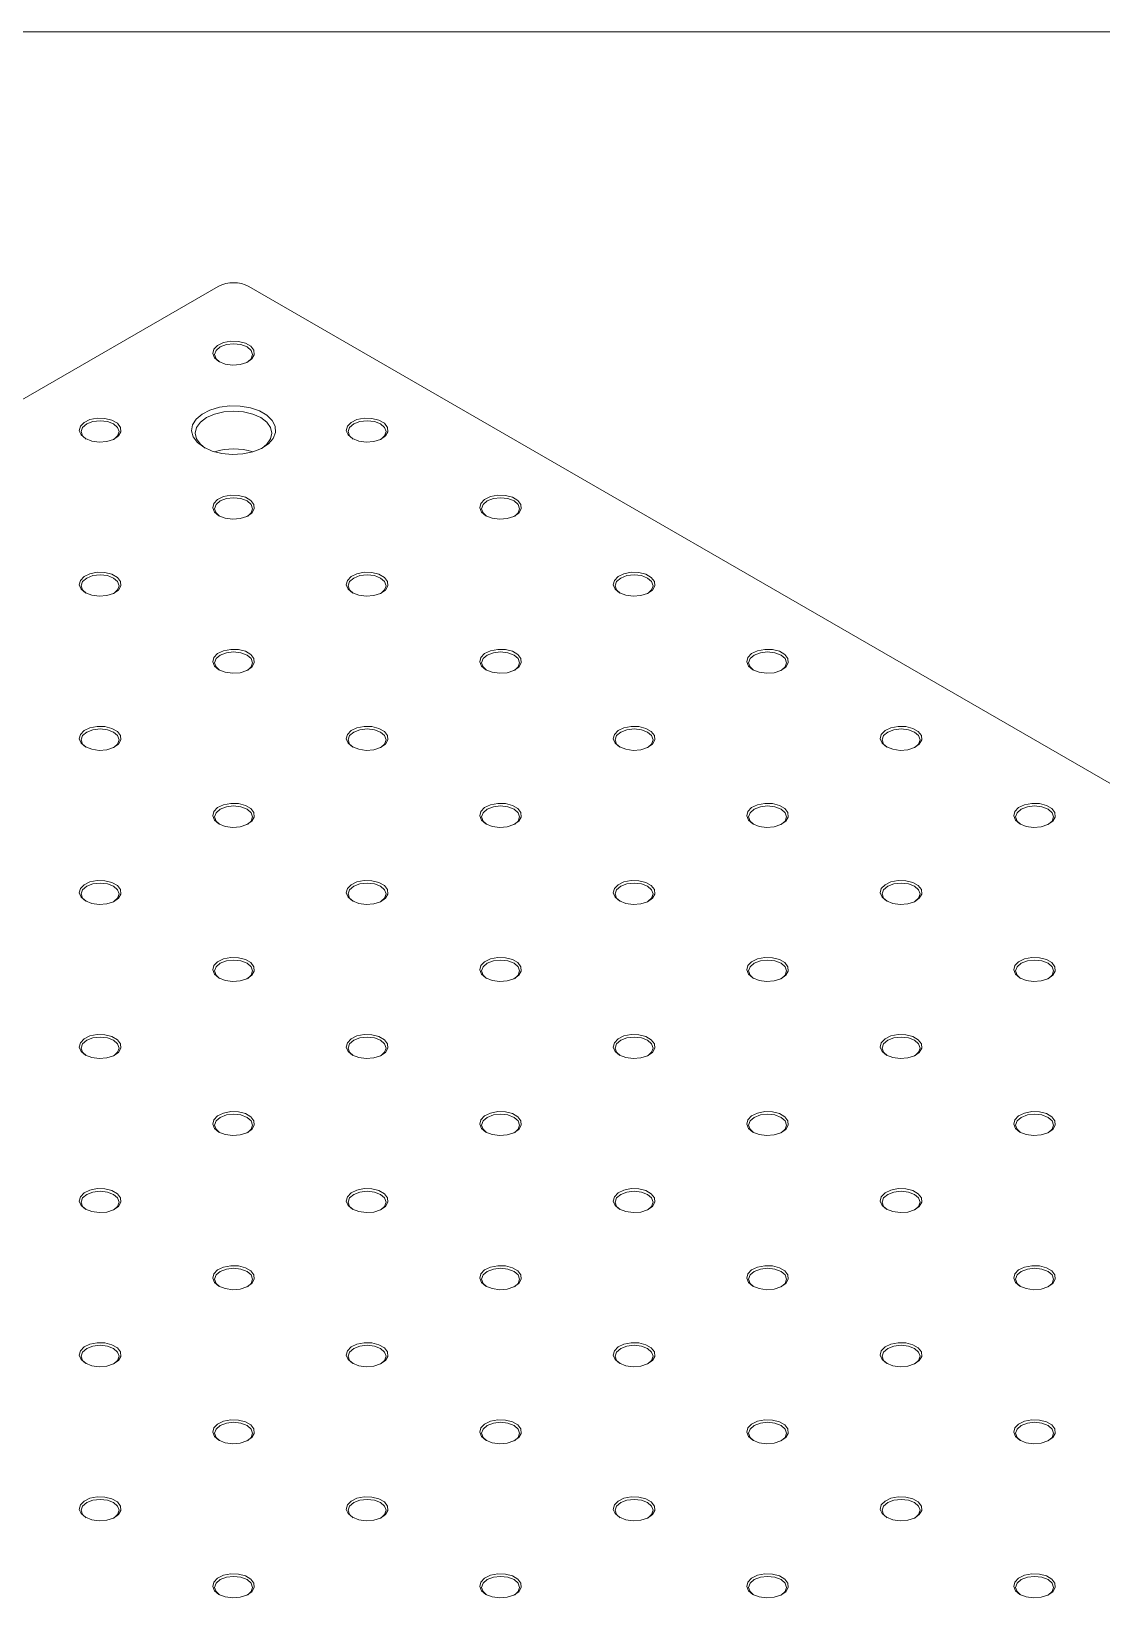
# Model space of a CAD drawing. Header units: inches. Extents: x 0.1 to 10.9, y 0 to 8.5.
# Drawn here: x 8.385 to 8.9, y 7.686 to 8.451 of the extents above; entities that cross this region are included whole.
import ezdxf

# ---------------------------------------------------------------- set-up
doc = ezdxf.new("R2010")
doc.units = ezdxf.units.IN
doc.header["$MEASUREMENT"] = 0

msp = doc.modelspace()

# ---------------------------------------------------------------- linework, layer by layer
at = {"color": 7, "linetype": 'Continuous', "lineweight": 18}
for p, q in [((0.06218, 8.45061), (10.94446, 8.45061)), ((8.47527, 8.32793), (7.33426, 7.66924)), ((10.78815, 7.00127), (8.49006, 8.32793))]:
    msp.add_line(p, q, dxfattribs=at)
at = {"color": 7, "linetype": 'Continuous', "lineweight": 18, "flags": 128}
for points in [[(8.47556, 8.29173), (8.47348, 8.29349), (8.47263, 8.29556), (8.47314, 8.29767), (8.47494, 8.29953), (8.47778, 8.3009), (8.48128, 8.30157), (8.48497, 8.30147), (8.48834, 8.30061), (8.49095, 8.29911), (8.49244, 8.29716), (8.49261, 8.29503), (8.49144, 8.29301), (8.48908, 8.29137), (8.48586, 8.29033), (8.4822, 8.29004), (8.47861, 8.29052), (8.47556, 8.29173)], [(8.48943, 8.29154), (8.49111, 8.29307), (8.4918, 8.29509), (8.49111, 8.29711), (8.48913, 8.29882), (8.48616, 8.29996), (8.48267, 8.30036), (8.47917, 8.29996), (8.4762, 8.29882), (8.47422, 8.29711), (8.47353, 8.29509), (8.47422, 8.29307), (8.4759, 8.29154)], [(8.46833, 8.25044), (8.46522, 8.25276), (8.4632, 8.25545), (8.4624, 8.25835), (8.46288, 8.26127), (8.4646, 8.26403), (8.46746, 8.26646), (8.47127, 8.2684), (8.4758, 8.26973), (8.48076, 8.27037), (8.48584, 8.27028), (8.49072, 8.26946), (8.49509, 8.26797), (8.49868, 8.26589), (8.50127, 8.26337), (8.50269, 8.26055), (8.50285, 8.25762), (8.50174, 8.25476), (8.49943, 8.25214), (8.49607, 8.24994), (8.49187, 8.24829), (8.48709, 8.2473), (8.48203, 8.24702), (8.47701, 8.24748), (8.47235, 8.24865), (8.46833, 8.25044)], [(8.41128, 8.25462), (8.40919, 8.25638), (8.40835, 8.25845), (8.40886, 8.26056), (8.41065, 8.26242), (8.41349, 8.26379), (8.417, 8.26446), (8.42068, 8.26436), (8.42406, 8.2635), (8.42667, 8.262), (8.42816, 8.26005), (8.42833, 8.25792), (8.42716, 8.2559), (8.4248, 8.25426), (8.42158, 8.25322), (8.41792, 8.25293), (8.41433, 8.25341), (8.41128, 8.25462)], [(8.42515, 8.25443), (8.42682, 8.25596), (8.42752, 8.25798), (8.42682, 8.26), (8.42484, 8.26171), (8.42188, 8.26285), (8.41838, 8.26325), (8.41489, 8.26285), (8.41192, 8.26171), (8.40994, 8.26), (8.40925, 8.25798), (8.40994, 8.25596), (8.41162, 8.25443)], [(8.49633, 8.25007), (8.49865, 8.25191), (8.50049, 8.25448), (8.50112, 8.25724), (8.50049, 8.25999), (8.49865, 8.26256), (8.49571, 8.26477), (8.49189, 8.26646), (8.48744, 8.26753), (8.48267, 8.26789), (8.47789, 8.26753), (8.47344, 8.26646), (8.46962, 8.26477), (8.46668, 8.26256), (8.46484, 8.25999), (8.46421, 8.25724), (8.46484, 8.25448), (8.46668, 8.25191), (8.469, 8.25007)], [(8.53984, 8.25462), (8.53776, 8.25638), (8.53691, 8.25845), (8.53742, 8.26056), (8.53922, 8.26242), (8.54206, 8.26379), (8.54556, 8.26446), (8.54925, 8.26436), (8.55262, 8.2635), (8.55524, 8.262), (8.55673, 8.26005), (8.5569, 8.25792), (8.55572, 8.2559), (8.55337, 8.25426), (8.55014, 8.25322), (8.54648, 8.25293), (8.54289, 8.25341), (8.53984, 8.25462)], [(8.55372, 8.25443), (8.55539, 8.25596), (8.55608, 8.25798), (8.55539, 8.26), (8.55341, 8.26171), (8.55044, 8.26285), (8.54695, 8.26325), (8.54345, 8.26285), (8.54049, 8.26171), (8.53851, 8.26), (8.53781, 8.25798), (8.53851, 8.25596), (8.54018, 8.25443)], [(8.47556, 8.21751), (8.47348, 8.21927), (8.47263, 8.22134), (8.47314, 8.22345), (8.47494, 8.22531), (8.47778, 8.22668), (8.48128, 8.22735), (8.48497, 8.22726), (8.48834, 8.22639), (8.49095, 8.22489), (8.49244, 8.22294), (8.49261, 8.22081), (8.49144, 8.21879), (8.48908, 8.21715), (8.48586, 8.21611), (8.4822, 8.21582), (8.47861, 8.21631), (8.47556, 8.21751)], [(8.48943, 8.21732), (8.49111, 8.21885), (8.4918, 8.22087), (8.49111, 8.22289), (8.48913, 8.2246), (8.48616, 8.22574), (8.48267, 8.22614), (8.47917, 8.22574), (8.4762, 8.2246), (8.47422, 8.22289), (8.47353, 8.22087), (8.47422, 8.21885), (8.4759, 8.21732)], [(8.60413, 8.21751), (8.60204, 8.21927), (8.6012, 8.22134), (8.60171, 8.22345), (8.6035, 8.22531), (8.60634, 8.22668), (8.60984, 8.22735), (8.61353, 8.22726), (8.61691, 8.22639), (8.61952, 8.22489), (8.62101, 8.22294), (8.62118, 8.22081), (8.62001, 8.21879), (8.61765, 8.21715), (8.61442, 8.21611), (8.61077, 8.21582), (8.60717, 8.21631), (8.60413, 8.21751)], [(8.618, 8.21732), (8.61967, 8.21885), (8.62037, 8.22087), (8.61967, 8.22289), (8.61769, 8.2246), (8.61473, 8.22574), (8.61123, 8.22614), (8.60773, 8.22574), (8.60477, 8.2246), (8.60279, 8.22289), (8.60209, 8.22087), (8.60279, 8.21885), (8.60446, 8.21732)], [(8.41128, 8.1804), (8.40919, 8.18216), (8.40835, 8.18423), (8.40886, 8.18634), (8.41065, 8.18821), (8.41349, 8.18957), (8.417, 8.19024), (8.42068, 8.19015), (8.42406, 8.18928), (8.42667, 8.18778), (8.42816, 8.18583), (8.42833, 8.1837), (8.42716, 8.18168), (8.4248, 8.18004), (8.42158, 8.179), (8.41792, 8.17871), (8.41433, 8.1792), (8.41128, 8.1804)], [(8.42515, 8.18022), (8.42682, 8.18174), (8.42752, 8.18376), (8.42682, 8.18578), (8.42484, 8.18749), (8.42188, 8.18863), (8.41838, 8.18903), (8.41489, 8.18863), (8.41192, 8.18749), (8.40994, 8.18578), (8.40925, 8.18376), (8.40994, 8.18174), (8.41162, 8.18022)], [(8.53984, 8.1804), (8.53776, 8.18216), (8.53691, 8.18423), (8.53742, 8.18634), (8.53922, 8.18821), (8.54206, 8.18957), (8.54556, 8.19024), (8.54925, 8.19015), (8.55262, 8.18928), (8.55524, 8.18778), (8.55673, 8.18583), (8.5569, 8.1837), (8.55572, 8.18168), (8.55337, 8.18004), (8.55014, 8.179), (8.54648, 8.17871), (8.54289, 8.1792), (8.53984, 8.1804)], [(8.55372, 8.18022), (8.55539, 8.18174), (8.55608, 8.18376), (8.55539, 8.18578), (8.55341, 8.18749), (8.55044, 8.18863), (8.54695, 8.18903), (8.54345, 8.18863), (8.54049, 8.18749), (8.53851, 8.18578), (8.53781, 8.18376), (8.53851, 8.18174), (8.54018, 8.18022)], [(8.66841, 8.1804), (8.66632, 8.18216), (8.66548, 8.18423), (8.66599, 8.18634), (8.66778, 8.18821), (8.67062, 8.18957), (8.67412, 8.19024), (8.67781, 8.19015), (8.68119, 8.18928), (8.6838, 8.18778), (8.68529, 8.18583), (8.68546, 8.1837), (8.68429, 8.18168), (8.68193, 8.18004), (8.67871, 8.179), (8.67505, 8.17871), (8.67146, 8.1792), (8.66841, 8.1804)], [(8.68228, 8.18022), (8.68395, 8.18174), (8.68465, 8.18376), (8.68395, 8.18578), (8.68197, 8.18749), (8.67901, 8.18863), (8.67551, 8.18903), (8.67202, 8.18863), (8.66905, 8.18749), (8.66707, 8.18578), (8.66638, 8.18376), (8.66707, 8.18174), (8.66875, 8.18022)], [(8.47556, 8.14329), (8.47348, 8.14505), (8.47263, 8.14712), (8.47314, 8.14923), (8.47494, 8.1511), (8.47778, 8.15246), (8.48128, 8.15313), (8.48497, 8.15304), (8.48834, 8.15218), (8.49095, 8.15067), (8.49244, 8.14872), (8.49261, 8.14659), (8.49144, 8.14457), (8.48908, 8.14293), (8.48586, 8.14189), (8.4822, 8.1416), (8.47861, 8.14209), (8.47556, 8.14329)], [(8.48943, 8.14311), (8.49111, 8.14463), (8.4918, 8.14665), (8.49111, 8.14867), (8.48913, 8.15038), (8.48616, 8.15152), (8.48267, 8.15192), (8.47917, 8.15152), (8.4762, 8.15038), (8.47422, 8.14867), (8.47353, 8.14665), (8.47422, 8.14463), (8.4759, 8.14311)], [(8.60413, 8.14329), (8.60204, 8.14505), (8.6012, 8.14712), (8.60171, 8.14923), (8.6035, 8.1511), (8.60634, 8.15246), (8.60984, 8.15313), (8.61353, 8.15304), (8.61691, 8.15218), (8.61952, 8.15067), (8.62101, 8.14872), (8.62118, 8.14659), (8.62001, 8.14457), (8.61765, 8.14293), (8.61442, 8.14189), (8.61077, 8.1416), (8.60717, 8.14209), (8.60413, 8.14329)], [(8.618, 8.14311), (8.61967, 8.14463), (8.62037, 8.14665), (8.61967, 8.14867), (8.61769, 8.15038), (8.61473, 8.15152), (8.61123, 8.15192), (8.60773, 8.15152), (8.60477, 8.15038), (8.60279, 8.14867), (8.60209, 8.14665), (8.60279, 8.14463), (8.60446, 8.14311)], [(8.73269, 8.14329), (8.73061, 8.14505), (8.72976, 8.14712), (8.73027, 8.14923), (8.73207, 8.1511), (8.73491, 8.15246), (8.73841, 8.15313), (8.7421, 8.15304), (8.74547, 8.15218), (8.74808, 8.15067), (8.74957, 8.14872), (8.74974, 8.14659), (8.74857, 8.14457), (8.74621, 8.14293), (8.74299, 8.14189), (8.73933, 8.1416), (8.73574, 8.14209), (8.73269, 8.14329)], [(8.74656, 8.14311), (8.74824, 8.14463), (8.74893, 8.14665), (8.74824, 8.14867), (8.74626, 8.15038), (8.74329, 8.15152), (8.7398, 8.15192), (8.7363, 8.15152), (8.73333, 8.15038), (8.73135, 8.14867), (8.73066, 8.14665), (8.73135, 8.14463), (8.73303, 8.14311)], [(8.41128, 8.10618), (8.40919, 8.10794), (8.40835, 8.11001), (8.40886, 8.11212), (8.41065, 8.11399), (8.41349, 8.11535), (8.417, 8.11603), (8.42068, 8.11593), (8.42406, 8.11507), (8.42667, 8.11356), (8.42816, 8.11161), (8.42833, 8.10948), (8.42716, 8.10746), (8.4248, 8.10582), (8.42158, 8.10478), (8.41792, 8.10449), (8.41433, 8.10498), (8.41128, 8.10618)], [(8.53984, 8.10618), (8.53776, 8.10794), (8.53691, 8.11001), (8.53742, 8.11212), (8.53922, 8.11399), (8.54206, 8.11535), (8.54556, 8.11603), (8.54925, 8.11593), (8.55262, 8.11507), (8.55524, 8.11356), (8.55673, 8.11161), (8.5569, 8.10948), (8.55572, 8.10746), (8.55337, 8.10582), (8.55014, 8.10478), (8.54648, 8.10449), (8.54289, 8.10498), (8.53984, 8.10618)], [(8.66841, 8.10618), (8.66632, 8.10794), (8.66548, 8.11001), (8.66599, 8.11212), (8.66778, 8.11399), (8.67062, 8.11535), (8.67412, 8.11603), (8.67781, 8.11593), (8.68119, 8.11507), (8.6838, 8.11356), (8.68529, 8.11161), (8.68546, 8.10948), (8.68429, 8.10746), (8.68193, 8.10582), (8.67871, 8.10478), (8.67505, 8.10449), (8.67146, 8.10498), (8.66841, 8.10618)], [(8.79697, 8.10618), (8.79489, 8.10794), (8.79404, 8.11001), (8.79455, 8.11212), (8.79635, 8.11399), (8.79919, 8.11535), (8.80269, 8.11603), (8.80638, 8.11593), (8.80975, 8.11507), (8.81237, 8.11356), (8.81386, 8.11161), (8.81403, 8.10948), (8.81285, 8.10746), (8.8105, 8.10582), (8.80727, 8.10478), (8.80361, 8.10449), (8.80002, 8.10498), (8.79697, 8.10618)], [(8.42515, 8.106), (8.42682, 8.10752), (8.42752, 8.10954), (8.42682, 8.11156), (8.42484, 8.11327), (8.42188, 8.11441), (8.41838, 8.11481), (8.41489, 8.11441), (8.41192, 8.11327), (8.40994, 8.11156), (8.40925, 8.10954), (8.40994, 8.10752), (8.41162, 8.106)], [(8.55372, 8.106), (8.55539, 8.10752), (8.55608, 8.10954), (8.55539, 8.11156), (8.55341, 8.11327), (8.55044, 8.11441), (8.54695, 8.11481), (8.54345, 8.11441), (8.54049, 8.11327), (8.53851, 8.11156), (8.53781, 8.10954), (8.53851, 8.10752), (8.54018, 8.106)], [(8.68228, 8.106), (8.68395, 8.10752), (8.68465, 8.10954), (8.68395, 8.11156), (8.68197, 8.11327), (8.67901, 8.11441), (8.67551, 8.11481), (8.67202, 8.11441), (8.66905, 8.11327), (8.66707, 8.11156), (8.66638, 8.10954), (8.66707, 8.10752), (8.66875, 8.106)], [(8.81085, 8.106), (8.81252, 8.10752), (8.81321, 8.10954), (8.81252, 8.11156), (8.81054, 8.11327), (8.80757, 8.11441), (8.80408, 8.11481), (8.80058, 8.11441), (8.79762, 8.11327), (8.79564, 8.11156), (8.79494, 8.10954), (8.79564, 8.10752), (8.79731, 8.106)], [(8.47556, 8.06907), (8.47348, 8.07083), (8.47263, 8.0729), (8.47314, 8.07502), (8.47494, 8.07688), (8.47778, 8.07824), (8.48128, 8.07892), (8.48497, 8.07882), (8.48834, 8.07796), (8.49095, 8.07645), (8.49244, 8.0745), (8.49261, 8.07237), (8.49144, 8.07035), (8.48908, 8.06871), (8.48586, 8.06767), (8.4822, 8.06738), (8.47861, 8.06787), (8.47556, 8.06907)], [(8.48943, 8.06889), (8.49111, 8.07041), (8.4918, 8.07243), (8.49111, 8.07445), (8.48913, 8.07616), (8.48616, 8.0773), (8.48267, 8.0777), (8.47917, 8.0773), (8.4762, 8.07616), (8.47422, 8.07445), (8.47353, 8.07243), (8.47422, 8.07041), (8.4759, 8.06889)], [(8.60413, 8.06907), (8.60204, 8.07083), (8.6012, 8.0729), (8.60171, 8.07502), (8.6035, 8.07688), (8.60634, 8.07824), (8.60984, 8.07892), (8.61353, 8.07882), (8.61691, 8.07796), (8.61952, 8.07645), (8.62101, 8.0745), (8.62118, 8.07237), (8.62001, 8.07035), (8.61765, 8.06871), (8.61442, 8.06767), (8.61077, 8.06738), (8.60717, 8.06787), (8.60413, 8.06907)], [(8.618, 8.06889), (8.61967, 8.07041), (8.62037, 8.07243), (8.61967, 8.07445), (8.61769, 8.07616), (8.61473, 8.0773), (8.61123, 8.0777), (8.60773, 8.0773), (8.60477, 8.07616), (8.60279, 8.07445), (8.60209, 8.07243), (8.60279, 8.07041), (8.60446, 8.06889)], [(8.73269, 8.06907), (8.73061, 8.07083), (8.72976, 8.0729), (8.73027, 8.07502), (8.73207, 8.07688), (8.73491, 8.07824), (8.73841, 8.07892), (8.7421, 8.07882), (8.74547, 8.07796), (8.74808, 8.07645), (8.74957, 8.0745), (8.74974, 8.07237), (8.74857, 8.07035), (8.74621, 8.06871), (8.74299, 8.06767), (8.73933, 8.06738), (8.73574, 8.06787), (8.73269, 8.06907)], [(8.74656, 8.06889), (8.74824, 8.07041), (8.74893, 8.07243), (8.74824, 8.07445), (8.74626, 8.07616), (8.74329, 8.0773), (8.7398, 8.0777), (8.7363, 8.0773), (8.73333, 8.07616), (8.73135, 8.07445), (8.73066, 8.07243), (8.73135, 8.07041), (8.73303, 8.06889)], [(8.86126, 8.06907), (8.85917, 8.07083), (8.85833, 8.0729), (8.85884, 8.07502), (8.86063, 8.07688), (8.86347, 8.07824), (8.86697, 8.07892), (8.87066, 8.07882), (8.87404, 8.07796), (8.87665, 8.07645), (8.87814, 8.0745), (8.87831, 8.07237), (8.87714, 8.07035), (8.87478, 8.06871), (8.87155, 8.06767), (8.8679, 8.06738), (8.8643, 8.06787), (8.86126, 8.06907)], [(8.87513, 8.06889), (8.8768, 8.07041), (8.8775, 8.07243), (8.8768, 8.07445), (8.87482, 8.07616), (8.87186, 8.0773), (8.86836, 8.0777), (8.86486, 8.0773), (8.8619, 8.07616), (8.85992, 8.07445), (8.85922, 8.07243), (8.85992, 8.07041), (8.86159, 8.06889)], [(8.41128, 8.03196), (8.40919, 8.03372), (8.40835, 8.0358), (8.40886, 8.03791), (8.41065, 8.03977), (8.41349, 8.04113), (8.417, 8.04181), (8.42068, 8.04171), (8.42406, 8.04085), (8.42667, 8.03934), (8.42816, 8.03739), (8.42833, 8.03526), (8.42716, 8.03324), (8.4248, 8.0316), (8.42158, 8.03056), (8.41792, 8.03027), (8.41433, 8.03076), (8.41128, 8.03196)], [(8.42515, 8.03178), (8.42682, 8.0333), (8.42752, 8.03532), (8.42682, 8.03734), (8.42484, 8.03905), (8.42188, 8.04019), (8.41838, 8.04059), (8.41489, 8.04019), (8.41192, 8.03905), (8.40994, 8.03734), (8.40925, 8.03532), (8.40994, 8.0333), (8.41162, 8.03178)], [(8.53984, 8.03196), (8.53776, 8.03372), (8.53691, 8.0358), (8.53742, 8.03791), (8.53922, 8.03977), (8.54206, 8.04113), (8.54556, 8.04181), (8.54925, 8.04171), (8.55262, 8.04085), (8.55524, 8.03934), (8.55673, 8.03739), (8.5569, 8.03526), (8.55572, 8.03324), (8.55337, 8.0316), (8.55014, 8.03056), (8.54648, 8.03027), (8.54289, 8.03076), (8.53984, 8.03196)], [(8.55372, 8.03178), (8.55539, 8.0333), (8.55608, 8.03532), (8.55539, 8.03734), (8.55341, 8.03905), (8.55044, 8.04019), (8.54695, 8.04059), (8.54345, 8.04019), (8.54049, 8.03905), (8.53851, 8.03734), (8.53781, 8.03532), (8.53851, 8.0333), (8.54018, 8.03178)], [(8.66841, 8.03196), (8.66632, 8.03372), (8.66548, 8.0358), (8.66599, 8.03791), (8.66778, 8.03977), (8.67062, 8.04113), (8.67412, 8.04181), (8.67781, 8.04171), (8.68119, 8.04085), (8.6838, 8.03934), (8.68529, 8.03739), (8.68546, 8.03526), (8.68429, 8.03324), (8.68193, 8.0316), (8.67871, 8.03056), (8.67505, 8.03027), (8.67146, 8.03076), (8.66841, 8.03196)], [(8.68228, 8.03178), (8.68395, 8.0333), (8.68465, 8.03532), (8.68395, 8.03734), (8.68197, 8.03905), (8.67901, 8.04019), (8.67551, 8.04059), (8.67202, 8.04019), (8.66905, 8.03905), (8.66707, 8.03734), (8.66638, 8.03532), (8.66707, 8.0333), (8.66875, 8.03178)], [(8.79697, 8.03196), (8.79489, 8.03372), (8.79404, 8.0358), (8.79455, 8.03791), (8.79635, 8.03977), (8.79919, 8.04113), (8.80269, 8.04181), (8.80638, 8.04171), (8.80975, 8.04085), (8.81237, 8.03934), (8.81386, 8.03739), (8.81403, 8.03526), (8.81285, 8.03324), (8.8105, 8.0316), (8.80727, 8.03056), (8.80361, 8.03027), (8.80002, 8.03076), (8.79697, 8.03196)], [(8.81085, 8.03178), (8.81252, 8.0333), (8.81321, 8.03532), (8.81252, 8.03734), (8.81054, 8.03905), (8.80757, 8.04019), (8.80408, 8.04059), (8.80058, 8.04019), (8.79762, 8.03905), (8.79564, 8.03734), (8.79494, 8.03532), (8.79564, 8.0333), (8.79731, 8.03178)], [(8.47556, 7.99485), (8.47348, 7.99661), (8.47263, 7.99869), (8.47314, 8.0008), (8.47494, 8.00266), (8.47778, 8.00402), (8.48128, 8.0047), (8.48497, 8.0046), (8.48834, 8.00374), (8.49095, 8.00223), (8.49244, 8.00028), (8.49261, 7.99815), (8.49144, 7.99613), (8.48908, 7.99449), (8.48586, 7.99345), (8.4822, 7.99316), (8.47861, 7.99365), (8.47556, 7.99485)], [(8.48943, 7.99467), (8.49111, 7.99619), (8.4918, 7.99821), (8.49111, 8.00023), (8.48913, 8.00194), (8.48616, 8.00308), (8.48267, 8.00349), (8.47917, 8.00308), (8.4762, 8.00194), (8.47422, 8.00023), (8.47353, 7.99821), (8.47422, 7.99619), (8.4759, 7.99467)], [(8.60413, 7.99485), (8.60204, 7.99661), (8.6012, 7.99869), (8.60171, 8.0008), (8.6035, 8.00266), (8.60634, 8.00402), (8.60984, 8.0047), (8.61353, 8.0046), (8.61691, 8.00374), (8.61952, 8.00223), (8.62101, 8.00028), (8.62118, 7.99815), (8.62001, 7.99613), (8.61765, 7.99449), (8.61442, 7.99345), (8.61077, 7.99316), (8.60717, 7.99365), (8.60413, 7.99485)], [(8.618, 7.99467), (8.61967, 7.99619), (8.62037, 7.99821), (8.61967, 8.00023), (8.61769, 8.00194), (8.61473, 8.00308), (8.61123, 8.00349), (8.60773, 8.00308), (8.60477, 8.00194), (8.60279, 8.00023), (8.60209, 7.99821), (8.60279, 7.99619), (8.60446, 7.99467)], [(8.73269, 7.99485), (8.73061, 7.99661), (8.72976, 7.99869), (8.73027, 8.0008), (8.73207, 8.00266), (8.73491, 8.00402), (8.73841, 8.0047), (8.7421, 8.0046), (8.74547, 8.00374), (8.74808, 8.00223), (8.74957, 8.00028), (8.74974, 7.99815), (8.74857, 7.99613), (8.74621, 7.99449), (8.74299, 7.99345), (8.73933, 7.99316), (8.73574, 7.99365), (8.73269, 7.99485)], [(8.74656, 7.99467), (8.74824, 7.99619), (8.74893, 7.99821), (8.74824, 8.00023), (8.74626, 8.00194), (8.74329, 8.00308), (8.7398, 8.00349), (8.7363, 8.00308), (8.73333, 8.00194), (8.73135, 8.00023), (8.73066, 7.99821), (8.73135, 7.99619), (8.73303, 7.99467)], [(8.86126, 7.99485), (8.85917, 7.99661), (8.85833, 7.99869), (8.85884, 8.0008), (8.86063, 8.00266), (8.86347, 8.00402), (8.86697, 8.0047), (8.87066, 8.0046), (8.87404, 8.00374), (8.87665, 8.00223), (8.87814, 8.00028), (8.87831, 7.99815), (8.87714, 7.99613), (8.87478, 7.99449), (8.87155, 7.99345), (8.8679, 7.99316), (8.8643, 7.99365), (8.86126, 7.99485)], [(8.87513, 7.99467), (8.8768, 7.99619), (8.8775, 7.99821), (8.8768, 8.00023), (8.87482, 8.00194), (8.87186, 8.00308), (8.86836, 8.00349), (8.86486, 8.00308), (8.8619, 8.00194), (8.85992, 8.00023), (8.85922, 7.99821), (8.85992, 7.99619), (8.86159, 7.99467)], [(8.41128, 7.95774), (8.40919, 7.9595), (8.40835, 7.96158), (8.40886, 7.96369), (8.41065, 7.96555), (8.41349, 7.96691), (8.417, 7.96759), (8.42068, 7.96749), (8.42406, 7.96663), (8.42667, 7.96512), (8.42816, 7.96317), (8.42833, 7.96104), (8.42716, 7.95902), (8.4248, 7.95738), (8.42158, 7.95635), (8.41792, 7.95605), (8.41433, 7.95654), (8.41128, 7.95774)], [(8.42515, 7.95756), (8.42682, 7.95908), (8.42752, 7.9611), (8.42682, 7.96312), (8.42484, 7.96483), (8.42188, 7.96597), (8.41838, 7.96638), (8.41489, 7.96597), (8.41192, 7.96483), (8.40994, 7.96312), (8.40925, 7.9611), (8.40994, 7.95908), (8.41162, 7.95756)], [(8.53984, 7.95774), (8.53776, 7.9595), (8.53691, 7.96158), (8.53742, 7.96369), (8.53922, 7.96555), (8.54206, 7.96691), (8.54556, 7.96759), (8.54925, 7.96749), (8.55262, 7.96663), (8.55524, 7.96512), (8.55673, 7.96317), (8.5569, 7.96104), (8.55572, 7.95902), (8.55337, 7.95738), (8.55014, 7.95635), (8.54648, 7.95605), (8.54289, 7.95654), (8.53984, 7.95774)], [(8.55372, 7.95756), (8.55539, 7.95908), (8.55608, 7.9611), (8.55539, 7.96312), (8.55341, 7.96483), (8.55044, 7.96597), (8.54695, 7.96638), (8.54345, 7.96597), (8.54049, 7.96483), (8.53851, 7.96312), (8.53781, 7.9611), (8.53851, 7.95908), (8.54018, 7.95756)], [(8.66841, 7.95774), (8.66632, 7.9595), (8.66548, 7.96158), (8.66599, 7.96369), (8.66778, 7.96555), (8.67062, 7.96691), (8.67412, 7.96759), (8.67781, 7.96749), (8.68119, 7.96663), (8.6838, 7.96512), (8.68529, 7.96317), (8.68546, 7.96104), (8.68429, 7.95902), (8.68193, 7.95738), (8.67871, 7.95635), (8.67505, 7.95605), (8.67146, 7.95654), (8.66841, 7.95774)], [(8.68228, 7.95756), (8.68395, 7.95908), (8.68465, 7.9611), (8.68395, 7.96312), (8.68197, 7.96483), (8.67901, 7.96597), (8.67551, 7.96638), (8.67202, 7.96597), (8.66905, 7.96483), (8.66707, 7.96312), (8.66638, 7.9611), (8.66707, 7.95908), (8.66875, 7.95756)], [(8.79697, 7.95774), (8.79489, 7.9595), (8.79404, 7.96158), (8.79455, 7.96369), (8.79635, 7.96555), (8.79919, 7.96691), (8.80269, 7.96759), (8.80638, 7.96749), (8.80975, 7.96663), (8.81237, 7.96512), (8.81386, 7.96317), (8.81403, 7.96104), (8.81285, 7.95902), (8.8105, 7.95738), (8.80727, 7.95635), (8.80361, 7.95605), (8.80002, 7.95654), (8.79697, 7.95774)], [(8.81085, 7.95756), (8.81252, 7.95908), (8.81321, 7.9611), (8.81252, 7.96312), (8.81054, 7.96483), (8.80757, 7.96597), (8.80408, 7.96638), (8.80058, 7.96597), (8.79762, 7.96483), (8.79564, 7.96312), (8.79494, 7.9611), (8.79564, 7.95908), (8.79731, 7.95756)], [(8.47556, 7.92063), (8.47348, 7.92239), (8.47263, 7.92447), (8.47314, 7.92658), (8.47494, 7.92844), (8.47778, 7.9298), (8.48128, 7.93048), (8.48497, 7.93038), (8.48834, 7.92952), (8.49095, 7.92801), (8.49244, 7.92606), (8.49261, 7.92393), (8.49144, 7.92191), (8.48908, 7.92027), (8.48586, 7.91924), (8.4822, 7.91894), (8.47861, 7.91943), (8.47556, 7.92063)], [(8.48943, 7.92045), (8.49111, 7.92197), (8.4918, 7.92399), (8.49111, 7.92601), (8.48913, 7.92772), (8.48616, 7.92887), (8.48267, 7.92927), (8.47917, 7.92887), (8.4762, 7.92772), (8.47422, 7.92601), (8.47353, 7.92399), (8.47422, 7.92197), (8.4759, 7.92045)], [(8.60413, 7.92063), (8.60204, 7.92239), (8.6012, 7.92447), (8.60171, 7.92658), (8.6035, 7.92844), (8.60634, 7.9298), (8.60984, 7.93048), (8.61353, 7.93038), (8.61691, 7.92952), (8.61952, 7.92801), (8.62101, 7.92606), (8.62118, 7.92393), (8.62001, 7.92191), (8.61765, 7.92027), (8.61442, 7.91924), (8.61077, 7.91894), (8.60717, 7.91943), (8.60413, 7.92063)], [(8.618, 7.92045), (8.61967, 7.92197), (8.62037, 7.92399), (8.61967, 7.92601), (8.61769, 7.92772), (8.61473, 7.92887), (8.61123, 7.92927), (8.60773, 7.92887), (8.60477, 7.92772), (8.60279, 7.92601), (8.60209, 7.92399), (8.60279, 7.92197), (8.60446, 7.92045)], [(8.73269, 7.92063), (8.73061, 7.92239), (8.72976, 7.92447), (8.73027, 7.92658), (8.73207, 7.92844), (8.73491, 7.9298), (8.73841, 7.93048), (8.7421, 7.93038), (8.74547, 7.92952), (8.74808, 7.92801), (8.74957, 7.92606), (8.74974, 7.92393), (8.74857, 7.92191), (8.74621, 7.92027), (8.74299, 7.91924), (8.73933, 7.91894), (8.73574, 7.91943), (8.73269, 7.92063)], [(8.74656, 7.92045), (8.74824, 7.92197), (8.74893, 7.92399), (8.74824, 7.92601), (8.74626, 7.92772), (8.74329, 7.92887), (8.7398, 7.92927), (8.7363, 7.92887), (8.73333, 7.92772), (8.73135, 7.92601), (8.73066, 7.92399), (8.73135, 7.92197), (8.73303, 7.92045)], [(8.86126, 7.92063), (8.85917, 7.92239), (8.85833, 7.92447), (8.85884, 7.92658), (8.86063, 7.92844), (8.86347, 7.9298), (8.86697, 7.93048), (8.87066, 7.93038), (8.87404, 7.92952), (8.87665, 7.92801), (8.87814, 7.92606), (8.87831, 7.92393), (8.87714, 7.92191), (8.87478, 7.92027), (8.87155, 7.91924), (8.8679, 7.91894), (8.8643, 7.91943), (8.86126, 7.92063)], [(8.87513, 7.92045), (8.8768, 7.92197), (8.8775, 7.92399), (8.8768, 7.92601), (8.87482, 7.92772), (8.87186, 7.92887), (8.86836, 7.92927), (8.86486, 7.92887), (8.8619, 7.92772), (8.85992, 7.92601), (8.85922, 7.92399), (8.85992, 7.92197), (8.86159, 7.92045)], [(8.41128, 7.88352), (8.40919, 7.88528), (8.40835, 7.88736), (8.40886, 7.88947), (8.41065, 7.89133), (8.41349, 7.89269), (8.417, 7.89337), (8.42068, 7.89327), (8.42406, 7.89241), (8.42667, 7.8909), (8.42816, 7.88895), (8.42833, 7.88682), (8.42716, 7.8848), (8.4248, 7.88316), (8.42158, 7.88213), (8.41792, 7.88183), (8.41433, 7.88232), (8.41128, 7.88352)], [(8.42515, 7.88334), (8.42682, 7.88486), (8.42752, 7.88688), (8.42682, 7.8889), (8.42484, 7.89061), (8.42188, 7.89176), (8.41838, 7.89216), (8.41489, 7.89176), (8.41192, 7.89061), (8.40994, 7.8889), (8.40925, 7.88688), (8.40994, 7.88486), (8.41162, 7.88334)], [(8.53984, 7.88352), (8.53776, 7.88528), (8.53691, 7.88736), (8.53742, 7.88947), (8.53922, 7.89133), (8.54206, 7.89269), (8.54556, 7.89337), (8.54925, 7.89327), (8.55262, 7.89241), (8.55524, 7.8909), (8.55673, 7.88895), (8.5569, 7.88682), (8.55572, 7.8848), (8.55337, 7.88316), (8.55014, 7.88213), (8.54648, 7.88183), (8.54289, 7.88232), (8.53984, 7.88352)], [(8.55372, 7.88334), (8.55539, 7.88486), (8.55608, 7.88688), (8.55539, 7.8889), (8.55341, 7.89061), (8.55044, 7.89176), (8.54695, 7.89216), (8.54345, 7.89176), (8.54049, 7.89061), (8.53851, 7.8889), (8.53781, 7.88688), (8.53851, 7.88486), (8.54018, 7.88334)], [(8.66841, 7.88352), (8.66632, 7.88528), (8.66548, 7.88736), (8.66599, 7.88947), (8.66778, 7.89133), (8.67062, 7.89269), (8.67412, 7.89337), (8.67781, 7.89327), (8.68119, 7.89241), (8.6838, 7.8909), (8.68529, 7.88895), (8.68546, 7.88682), (8.68429, 7.8848), (8.68193, 7.88316), (8.67871, 7.88213), (8.67505, 7.88183), (8.67146, 7.88232), (8.66841, 7.88352)], [(8.68228, 7.88334), (8.68395, 7.88486), (8.68465, 7.88688), (8.68395, 7.8889), (8.68197, 7.89061), (8.67901, 7.89176), (8.67551, 7.89216), (8.67202, 7.89176), (8.66905, 7.89061), (8.66707, 7.8889), (8.66638, 7.88688), (8.66707, 7.88486), (8.66875, 7.88334)], [(8.79697, 7.88352), (8.79489, 7.88528), (8.79404, 7.88736), (8.79455, 7.88947), (8.79635, 7.89133), (8.79919, 7.89269), (8.80269, 7.89337), (8.80638, 7.89327), (8.80975, 7.89241), (8.81237, 7.8909), (8.81386, 7.88895), (8.81403, 7.88682), (8.81285, 7.8848), (8.8105, 7.88316), (8.80727, 7.88213), (8.80361, 7.88183), (8.80002, 7.88232), (8.79697, 7.88352)], [(8.81085, 7.88334), (8.81252, 7.88486), (8.81321, 7.88688), (8.81252, 7.8889), (8.81054, 7.89061), (8.80757, 7.89176), (8.80408, 7.89216), (8.80058, 7.89176), (8.79762, 7.89061), (8.79564, 7.8889), (8.79494, 7.88688), (8.79564, 7.88486), (8.79731, 7.88334)], [(8.47556, 7.84641), (8.47348, 7.84817), (8.47263, 7.85025), (8.47314, 7.85236), (8.47494, 7.85422), (8.47778, 7.85558), (8.48128, 7.85626), (8.48497, 7.85616), (8.48834, 7.8553), (8.49095, 7.85379), (8.49244, 7.85184), (8.49261, 7.84971), (8.49144, 7.84769), (8.48908, 7.84605), (8.48586, 7.84502), (8.4822, 7.84472), (8.47861, 7.84521), (8.47556, 7.84641)], [(8.60413, 7.84641), (8.60204, 7.84817), (8.6012, 7.85025), (8.60171, 7.85236), (8.6035, 7.85422), (8.60634, 7.85558), (8.60984, 7.85626), (8.61353, 7.85616), (8.61691, 7.8553), (8.61952, 7.85379), (8.62101, 7.85184), (8.62118, 7.84971), (8.62001, 7.84769), (8.61765, 7.84605), (8.61442, 7.84502), (8.61077, 7.84472), (8.60717, 7.84521), (8.60413, 7.84641)], [(8.73269, 7.84641), (8.73061, 7.84817), (8.72976, 7.85025), (8.73027, 7.85236), (8.73207, 7.85422), (8.73491, 7.85558), (8.73841, 7.85626), (8.7421, 7.85616), (8.74547, 7.8553), (8.74808, 7.85379), (8.74957, 7.85184), (8.74974, 7.84971), (8.74857, 7.84769), (8.74621, 7.84605), (8.74299, 7.84502), (8.73933, 7.84472), (8.73574, 7.84521), (8.73269, 7.84641)], [(8.86126, 7.84641), (8.85917, 7.84817), (8.85833, 7.85025), (8.85884, 7.85236), (8.86063, 7.85422), (8.86347, 7.85558), (8.86697, 7.85626), (8.87066, 7.85616), (8.87404, 7.8553), (8.87665, 7.85379), (8.87814, 7.85184), (8.87831, 7.84971), (8.87714, 7.84769), (8.87478, 7.84605), (8.87155, 7.84502), (8.8679, 7.84472), (8.8643, 7.84521), (8.86126, 7.84641)], [(8.48943, 7.84623), (8.49111, 7.84775), (8.4918, 7.84977), (8.49111, 7.85179), (8.48913, 7.8535), (8.48616, 7.85465), (8.48267, 7.85505), (8.47917, 7.85465), (8.4762, 7.8535), (8.47422, 7.85179), (8.47353, 7.84977), (8.47422, 7.84775), (8.4759, 7.84623)], [(8.618, 7.84623), (8.61967, 7.84775), (8.62037, 7.84977), (8.61967, 7.85179), (8.61769, 7.8535), (8.61473, 7.85465), (8.61123, 7.85505), (8.60773, 7.85465), (8.60477, 7.8535), (8.60279, 7.85179), (8.60209, 7.84977), (8.60279, 7.84775), (8.60446, 7.84623)], [(8.74656, 7.84623), (8.74824, 7.84775), (8.74893, 7.84977), (8.74824, 7.85179), (8.74626, 7.8535), (8.74329, 7.85465), (8.7398, 7.85505), (8.7363, 7.85465), (8.73333, 7.8535), (8.73135, 7.85179), (8.73066, 7.84977), (8.73135, 7.84775), (8.73303, 7.84623)], [(8.87513, 7.84623), (8.8768, 7.84775), (8.8775, 7.84977), (8.8768, 7.85179), (8.87482, 7.8535), (8.87186, 7.85465), (8.86836, 7.85505), (8.86486, 7.85465), (8.8619, 7.8535), (8.85992, 7.85179), (8.85922, 7.84977), (8.85992, 7.84775), (8.86159, 7.84623)], [(8.41128, 7.80931), (8.40919, 7.81106), (8.40835, 7.81314), (8.40886, 7.81525), (8.41065, 7.81711), (8.41349, 7.81847), (8.417, 7.81915), (8.42068, 7.81905), (8.42406, 7.81819), (8.42667, 7.81668), (8.42816, 7.81473), (8.42833, 7.8126), (8.42716, 7.81058), (8.4248, 7.80894), (8.42158, 7.80791), (8.41792, 7.80761), (8.41433, 7.8081), (8.41128, 7.80931)], [(8.42515, 7.80912), (8.42682, 7.81065), (8.42752, 7.81266), (8.42682, 7.81468), (8.42484, 7.81639), (8.42188, 7.81754), (8.41838, 7.81794), (8.41489, 7.81754), (8.41192, 7.81639), (8.40994, 7.81468), (8.40925, 7.81266), (8.40994, 7.81065), (8.41162, 7.80912)], [(8.53984, 7.80931), (8.53776, 7.81106), (8.53691, 7.81314), (8.53742, 7.81525), (8.53922, 7.81711), (8.54206, 7.81847), (8.54556, 7.81915), (8.54925, 7.81905), (8.55262, 7.81819), (8.55524, 7.81668), (8.55673, 7.81473), (8.5569, 7.8126), (8.55572, 7.81058), (8.55337, 7.80894), (8.55014, 7.80791), (8.54648, 7.80761), (8.54289, 7.8081), (8.53984, 7.80931)], [(8.55372, 7.80912), (8.55539, 7.81065), (8.55608, 7.81266), (8.55539, 7.81468), (8.55341, 7.81639), (8.55044, 7.81754), (8.54695, 7.81794), (8.54345, 7.81754), (8.54049, 7.81639), (8.53851, 7.81468), (8.53781, 7.81266), (8.53851, 7.81065), (8.54018, 7.80912)], [(8.66841, 7.80931), (8.66632, 7.81106), (8.66548, 7.81314), (8.66599, 7.81525), (8.66778, 7.81711), (8.67062, 7.81847), (8.67412, 7.81915), (8.67781, 7.81905), (8.68119, 7.81819), (8.6838, 7.81668), (8.68529, 7.81473), (8.68546, 7.8126), (8.68429, 7.81058), (8.68193, 7.80894), (8.67871, 7.80791), (8.67505, 7.80761), (8.67146, 7.8081), (8.66841, 7.80931)], [(8.68228, 7.80912), (8.68395, 7.81065), (8.68465, 7.81266), (8.68395, 7.81468), (8.68197, 7.81639), (8.67901, 7.81754), (8.67551, 7.81794), (8.67202, 7.81754), (8.66905, 7.81639), (8.66707, 7.81468), (8.66638, 7.81266), (8.66707, 7.81065), (8.66875, 7.80912)], [(8.79697, 7.80931), (8.79489, 7.81106), (8.79404, 7.81314), (8.79455, 7.81525), (8.79635, 7.81711), (8.79919, 7.81847), (8.80269, 7.81915), (8.80638, 7.81905), (8.80975, 7.81819), (8.81237, 7.81668), (8.81386, 7.81473), (8.81403, 7.8126), (8.81285, 7.81058), (8.8105, 7.80894), (8.80727, 7.80791), (8.80361, 7.80761), (8.80002, 7.8081), (8.79697, 7.80931)], [(8.81085, 7.80912), (8.81252, 7.81065), (8.81321, 7.81266), (8.81252, 7.81468), (8.81054, 7.81639), (8.80757, 7.81754), (8.80408, 7.81794), (8.80058, 7.81754), (8.79762, 7.81639), (8.79564, 7.81468), (8.79494, 7.81266), (8.79564, 7.81065), (8.79731, 7.80912)], [(8.47556, 7.7722), (8.47348, 7.77395), (8.47263, 7.77603), (8.47314, 7.77814), (8.47494, 7.78), (8.47778, 7.78136), (8.48128, 7.78204), (8.48497, 7.78194), (8.48834, 7.78108), (8.49095, 7.77957), (8.49244, 7.77762), (8.49261, 7.7755), (8.49144, 7.77347), (8.48908, 7.77184), (8.48586, 7.7708), (8.4822, 7.7705), (8.47861, 7.77099), (8.47556, 7.7722)], [(8.48943, 7.77201), (8.49111, 7.77354), (8.4918, 7.77555), (8.49111, 7.77757), (8.48913, 7.77928), (8.48616, 7.78043), (8.48267, 7.78083), (8.47917, 7.78043), (8.4762, 7.77928), (8.47422, 7.77757), (8.47353, 7.77555), (8.47422, 7.77354), (8.4759, 7.77201)], [(8.60413, 7.7722), (8.60204, 7.77395), (8.6012, 7.77603), (8.60171, 7.77814), (8.6035, 7.78), (8.60634, 7.78136), (8.60984, 7.78204), (8.61353, 7.78194), (8.61691, 7.78108), (8.61952, 7.77957), (8.62101, 7.77762), (8.62118, 7.7755), (8.62001, 7.77347), (8.61765, 7.77184), (8.61442, 7.7708), (8.61077, 7.7705), (8.60717, 7.77099), (8.60413, 7.7722)], [(8.618, 7.77201), (8.61967, 7.77354), (8.62037, 7.77555), (8.61967, 7.77757), (8.61769, 7.77928), (8.61473, 7.78043), (8.61123, 7.78083), (8.60773, 7.78043), (8.60477, 7.77928), (8.60279, 7.77757), (8.60209, 7.77555), (8.60279, 7.77354), (8.60446, 7.77201)], [(8.73269, 7.7722), (8.73061, 7.77395), (8.72976, 7.77603), (8.73027, 7.77814), (8.73207, 7.78), (8.73491, 7.78136), (8.73841, 7.78204), (8.7421, 7.78194), (8.74547, 7.78108), (8.74808, 7.77957), (8.74957, 7.77762), (8.74974, 7.7755), (8.74857, 7.77347), (8.74621, 7.77184), (8.74299, 7.7708), (8.73933, 7.7705), (8.73574, 7.77099), (8.73269, 7.7722)], [(8.74656, 7.77201), (8.74824, 7.77354), (8.74893, 7.77555), (8.74824, 7.77757), (8.74626, 7.77928), (8.74329, 7.78043), (8.7398, 7.78083), (8.7363, 7.78043), (8.73333, 7.77928), (8.73135, 7.77757), (8.73066, 7.77555), (8.73135, 7.77354), (8.73303, 7.77201)], [(8.86126, 7.7722), (8.85917, 7.77395), (8.85833, 7.77603), (8.85884, 7.77814), (8.86063, 7.78), (8.86347, 7.78136), (8.86697, 7.78204), (8.87066, 7.78194), (8.87404, 7.78108), (8.87665, 7.77957), (8.87814, 7.77762), (8.87831, 7.7755), (8.87714, 7.77347), (8.87478, 7.77184), (8.87155, 7.7708), (8.8679, 7.7705), (8.8643, 7.77099), (8.86126, 7.7722)], [(8.87513, 7.77201), (8.8768, 7.77354), (8.8775, 7.77555), (8.8768, 7.77757), (8.87482, 7.77928), (8.87186, 7.78043), (8.86836, 7.78083), (8.86486, 7.78043), (8.8619, 7.77928), (8.85992, 7.77757), (8.85922, 7.77555), (8.85992, 7.77354), (8.86159, 7.77201)], [(8.41128, 7.73509), (8.40919, 7.73684), (8.40835, 7.73892), (8.40886, 7.74103), (8.41065, 7.74289), (8.41349, 7.74425), (8.417, 7.74493), (8.42068, 7.74483), (8.42406, 7.74397), (8.42667, 7.74246), (8.42816, 7.74051), (8.42833, 7.73839), (8.42716, 7.73637), (8.4248, 7.73473), (8.42158, 7.73369), (8.41792, 7.73339), (8.41433, 7.73388), (8.41128, 7.73509)], [(8.42515, 7.7349), (8.42682, 7.73643), (8.42752, 7.73844), (8.42682, 7.74046), (8.42484, 7.74217), (8.42188, 7.74332), (8.41838, 7.74372), (8.41489, 7.74332), (8.41192, 7.74217), (8.40994, 7.74046), (8.40925, 7.73844), (8.40994, 7.73643), (8.41162, 7.7349)], [(8.53984, 7.73509), (8.53776, 7.73684), (8.53691, 7.73892), (8.53742, 7.74103), (8.53922, 7.74289), (8.54206, 7.74425), (8.54556, 7.74493), (8.54925, 7.74483), (8.55262, 7.74397), (8.55524, 7.74246), (8.55673, 7.74051), (8.5569, 7.73839), (8.55572, 7.73637), (8.55337, 7.73473), (8.55014, 7.73369), (8.54648, 7.73339), (8.54289, 7.73388), (8.53984, 7.73509)], [(8.55372, 7.7349), (8.55539, 7.73643), (8.55608, 7.73844), (8.55539, 7.74046), (8.55341, 7.74217), (8.55044, 7.74332), (8.54695, 7.74372), (8.54345, 7.74332), (8.54049, 7.74217), (8.53851, 7.74046), (8.53781, 7.73844), (8.53851, 7.73643), (8.54018, 7.7349)], [(8.66841, 7.73509), (8.66632, 7.73684), (8.66548, 7.73892), (8.66599, 7.74103), (8.66778, 7.74289), (8.67062, 7.74425), (8.67412, 7.74493), (8.67781, 7.74483), (8.68119, 7.74397), (8.6838, 7.74246), (8.68529, 7.74051), (8.68546, 7.73839), (8.68429, 7.73637), (8.68193, 7.73473), (8.67871, 7.73369), (8.67505, 7.73339), (8.67146, 7.73388), (8.66841, 7.73509)], [(8.68228, 7.7349), (8.68395, 7.73643), (8.68465, 7.73844), (8.68395, 7.74046), (8.68197, 7.74217), (8.67901, 7.74332), (8.67551, 7.74372), (8.67202, 7.74332), (8.66905, 7.74217), (8.66707, 7.74046), (8.66638, 7.73844), (8.66707, 7.73643), (8.66875, 7.7349)], [(8.79697, 7.73509), (8.79489, 7.73684), (8.79404, 7.73892), (8.79455, 7.74103), (8.79635, 7.74289), (8.79919, 7.74425), (8.80269, 7.74493), (8.80638, 7.74483), (8.80975, 7.74397), (8.81237, 7.74246), (8.81386, 7.74051), (8.81403, 7.73839), (8.81285, 7.73637), (8.8105, 7.73473), (8.80727, 7.73369), (8.80361, 7.73339), (8.80002, 7.73388), (8.79697, 7.73509)], [(8.81085, 7.7349), (8.81252, 7.73643), (8.81321, 7.73844), (8.81252, 7.74046), (8.81054, 7.74217), (8.80757, 7.74332), (8.80408, 7.74372), (8.80058, 7.74332), (8.79762, 7.74217), (8.79564, 7.74046), (8.79494, 7.73844), (8.79564, 7.73643), (8.79731, 7.7349)], [(8.47556, 7.69798), (8.47348, 7.69974), (8.47263, 7.70181), (8.47314, 7.70392), (8.47494, 7.70578), (8.47778, 7.70714), (8.48128, 7.70782), (8.48497, 7.70772), (8.48834, 7.70686), (8.49095, 7.70536), (8.49244, 7.70341), (8.49261, 7.70128), (8.49144, 7.69926), (8.48908, 7.69762), (8.48586, 7.69658), (8.4822, 7.69628), (8.47861, 7.69677), (8.47556, 7.69798)], [(8.48943, 7.69779), (8.49111, 7.69932), (8.4918, 7.70134), (8.49111, 7.70335), (8.48913, 7.70506), (8.48616, 7.70621), (8.48267, 7.70661), (8.47917, 7.70621), (8.4762, 7.70506), (8.47422, 7.70335), (8.47353, 7.70134), (8.47422, 7.69932), (8.4759, 7.69779)], [(8.60413, 7.69798), (8.60204, 7.69974), (8.6012, 7.70181), (8.60171, 7.70392), (8.6035, 7.70578), (8.60634, 7.70714), (8.60984, 7.70782), (8.61353, 7.70772), (8.61691, 7.70686), (8.61952, 7.70536), (8.62101, 7.70341), (8.62118, 7.70128), (8.62001, 7.69926), (8.61765, 7.69762), (8.61442, 7.69658), (8.61077, 7.69628), (8.60717, 7.69677), (8.60413, 7.69798)], [(8.618, 7.69779), (8.61967, 7.69932), (8.62037, 7.70134), (8.61967, 7.70335), (8.61769, 7.70506), (8.61473, 7.70621), (8.61123, 7.70661), (8.60773, 7.70621), (8.60477, 7.70506), (8.60279, 7.70335), (8.60209, 7.70134), (8.60279, 7.69932), (8.60446, 7.69779)], [(8.73269, 7.69798), (8.73061, 7.69974), (8.72976, 7.70181), (8.73027, 7.70392), (8.73207, 7.70578), (8.73491, 7.70714), (8.73841, 7.70782), (8.7421, 7.70772), (8.74547, 7.70686), (8.74808, 7.70536), (8.74957, 7.70341), (8.74974, 7.70128), (8.74857, 7.69926), (8.74621, 7.69762), (8.74299, 7.69658), (8.73933, 7.69628), (8.73574, 7.69677), (8.73269, 7.69798)], [(8.74656, 7.69779), (8.74824, 7.69932), (8.74893, 7.70134), (8.74824, 7.70335), (8.74626, 7.70506), (8.74329, 7.70621), (8.7398, 7.70661), (8.7363, 7.70621), (8.73333, 7.70506), (8.73135, 7.70335), (8.73066, 7.70134), (8.73135, 7.69932), (8.73303, 7.69779)], [(8.86126, 7.69798), (8.85917, 7.69974), (8.85833, 7.70181), (8.85884, 7.70392), (8.86063, 7.70578), (8.86347, 7.70714), (8.86697, 7.70782), (8.87066, 7.70772), (8.87404, 7.70686), (8.87665, 7.70536), (8.87814, 7.70341), (8.87831, 7.70128), (8.87714, 7.69926), (8.87478, 7.69762), (8.87155, 7.69658), (8.8679, 7.69628), (8.8643, 7.69677), (8.86126, 7.69798)], [(8.87513, 7.69779), (8.8768, 7.69932), (8.8775, 7.70134), (8.8768, 7.70335), (8.87482, 7.70506), (8.87186, 7.70621), (8.86836, 7.70661), (8.86486, 7.70621), (8.8619, 7.70506), (8.85992, 7.70335), (8.85922, 7.70134), (8.85992, 7.69932), (8.86159, 7.69779)]]:
    msp.add_lwpolyline(points, dxfattribs=at)
at = {"color": 7, "linetype": 'Continuous', "lineweight": 18}
for centre, radius, start, end in [((8.48267, 8.31366), 0.01607, 62.60967, 117.39033), ((8.48267, 8.21939), 0.03032, 72.36021, 107.63979)]:
    msp.add_arc(centre, radius, start, end, dxfattribs=at)

doc.saveas('drawing.dxf')
